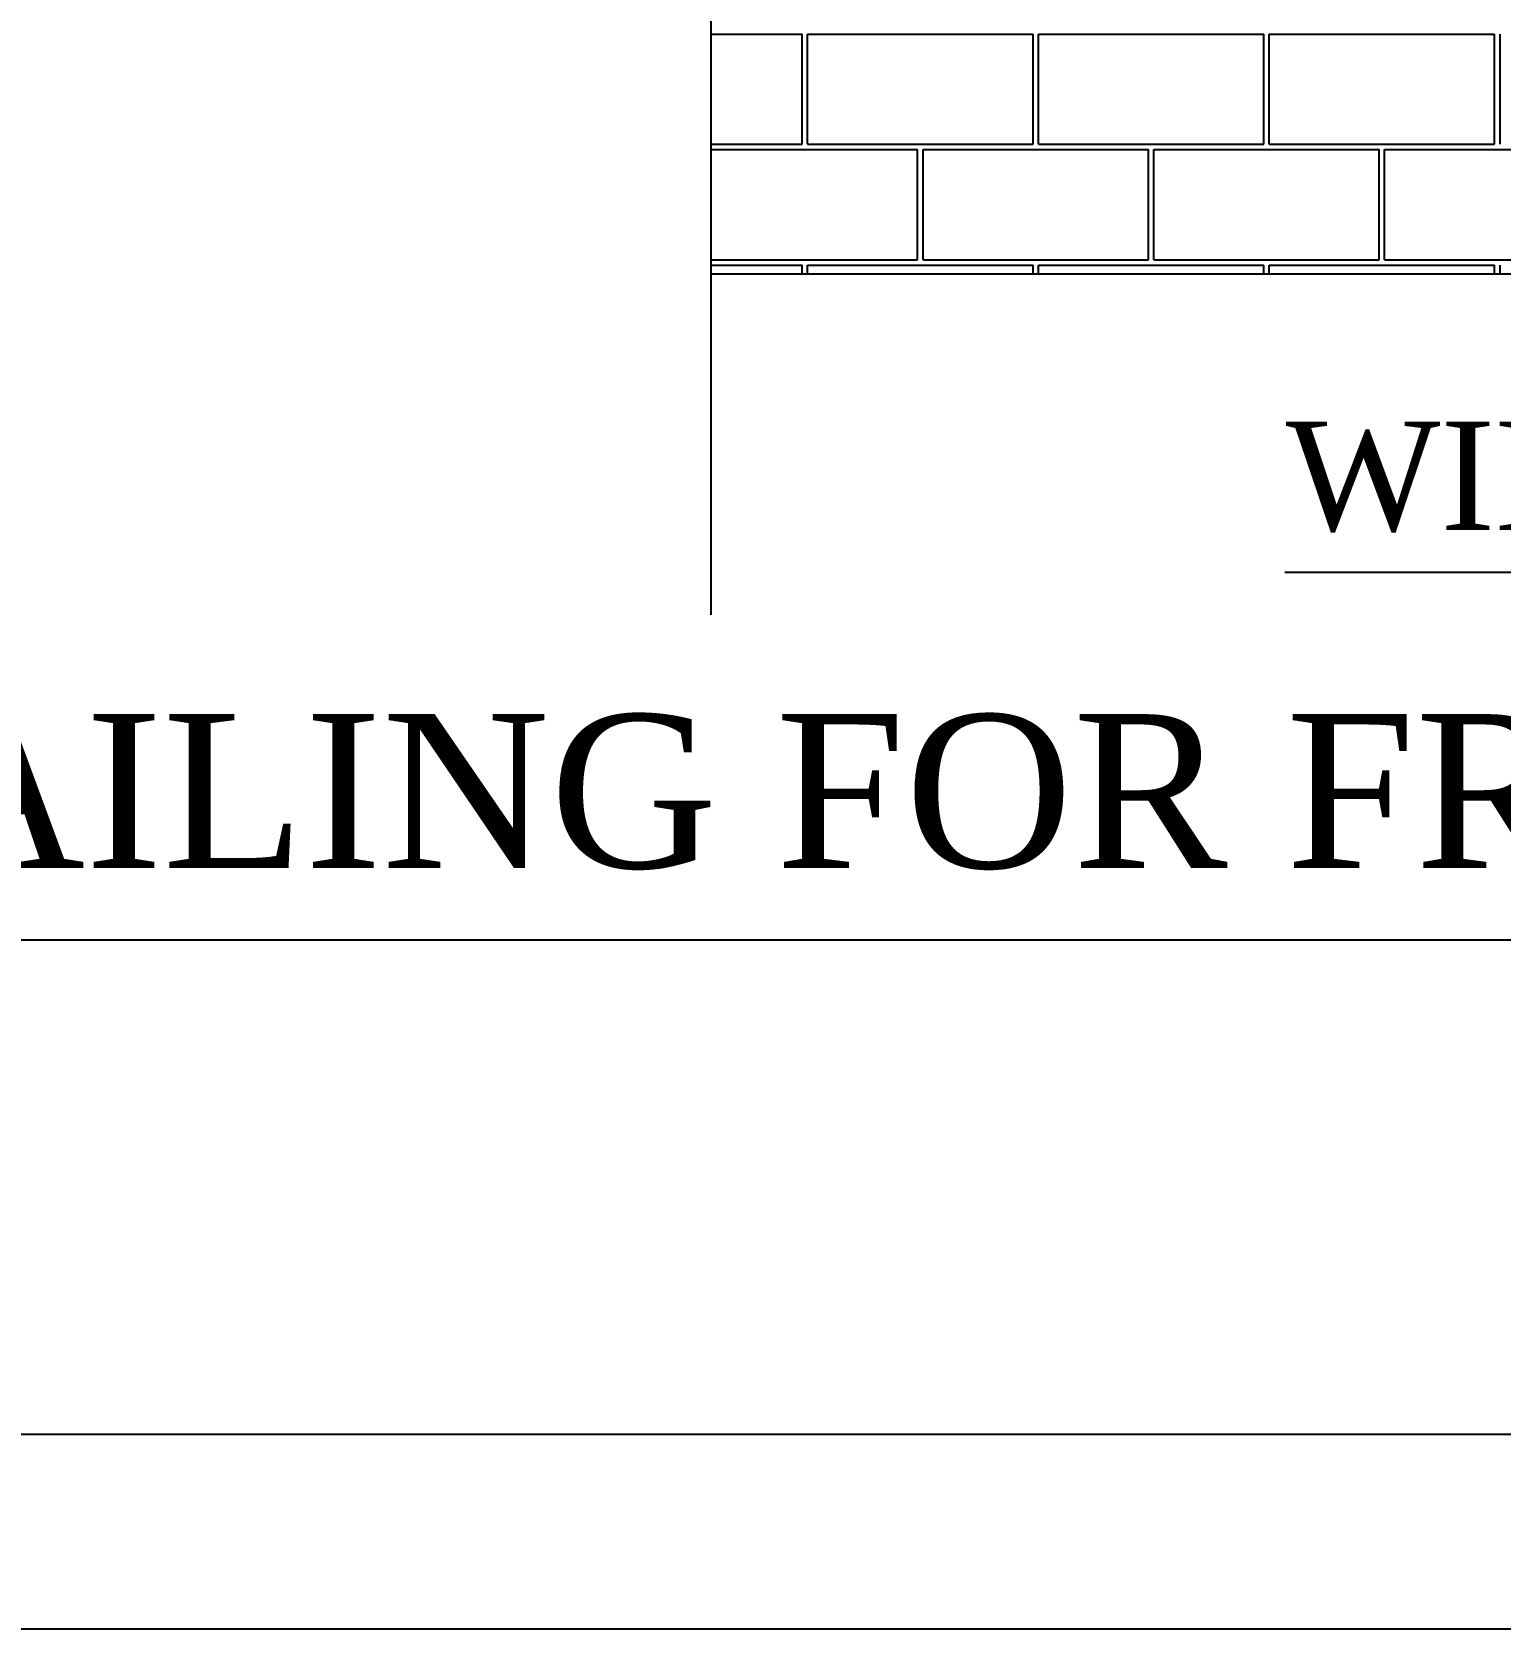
# Model space of a CAD drawing. Header units: metres. Extents: x 605 to 716, y 216 to 296.
# Drawn here: x 618.302 to 621.164, y 216.288 to 219.4 of the extents above; entities that cross this region are included whole.
import ezdxf

# ---------------------------------------------------------------- set-up
doc = ezdxf.new("R2010")
doc.units = ezdxf.units.M
doc.layers.add('1', color=1, linetype='Continuous')
doc.styles.add('TIMES', font='times.ttf', dxfattribs={"height": 9})

# ---------------------------------------------------------------- blocks, each defined once
blk = doc.blocks.new('A$C1A3C141D')
at = {"color": 0}
for p, q in [((61.17, -365.14), (61.17, -129.52)), ((308.09, -332.26), (61.17, -332.26)), ((116.52, -361.01), (254.58, -361.01)), ((-347.41, -396.49), (334.68, -396.49))]:
    blk.add_line(p, q, dxfattribs=at)
at = {"color": 4}
for p, q in [((61.17, -309.12), (69.94, -309.12)), ((69.94, -319.73), (69.94, -309.12)), ((70.46, -309.12), (92.21, -309.12)), ((70.46, -319.73), (70.46, -309.12)), ((92.21, -319.73), (92.21, -309.12)), ((92.73, -309.12), (114.48, -309.12)), ((92.73, -319.73), (92.73, -309.12)), ((114.48, -319.73), (114.48, -309.12)), ((115, -309.12), (136.75, -309.12)), ((115, -319.73), (115, -309.12)), ((136.75, -319.73), (136.75, -309.12)), ((137.28, -319.73), (137.28, -309.12)), ((61.17, -319.73), (69.94, -319.73)), ((61.17, -320.25), (81.07, -320.25)), ((70.46, -319.73), (92.21, -319.73)), ((81.07, -330.87), (81.07, -320.25)), ((81.6, -320.25), (103.35, -320.25)), ((81.6, -330.87), (81.6, -320.25)), ((92.73, -319.73), (114.48, -319.73)), ((103.35, -330.87), (103.35, -320.25)), ((103.87, -320.25), (125.62, -320.25)), ((103.87, -330.87), (103.87, -320.25)), ((115, -319.73), (136.75, -319.73)), ((125.62, -330.87), (125.62, -320.25)), ((126.14, -320.25), (147.89, -320.25)), ((126.14, -330.87), (126.14, -320.25)), ((61.17, -330.87), (81.07, -330.87)), ((81.6, -330.87), (103.35, -330.87)), ((103.87, -330.87), (125.62, -330.87)), ((126.14, -330.87), (147.89, -330.87)), ((61.17, -331.39), (69.94, -331.39)), ((69.94, -332.26), (69.94, -331.39)), ((70.46, -331.39), (92.21, -331.39)), ((70.46, -332.26), (70.46, -331.39)), ((92.21, -332.26), (92.21, -331.39)), ((92.73, -331.39), (114.48, -331.39)), ((92.73, -332.26), (92.73, -331.39)), ((114.48, -332.26), (114.48, -331.39)), ((115, -331.39), (136.75, -331.39)), ((115, -332.26), (115, -331.39)), ((136.75, -332.26), (136.75, -331.39)), ((137.28, -332.26), (137.28, -331.39))]:
    blk.add_line(p, q, dxfattribs=at)
blk.add_lwpolyline([(-662.18, 196.65), (346.84, 196.65), (346.84, -444.23), (-662.18, -444.23)], close=True)
at = {"color": 4, "style": 'TIMES'}
for s, height, p in [('WINDOW OPENING', 10.4689, (116.6, -356.96)), ('SEISMIC REINFORCEMENT DETAILING FOR FRAMED STRUCTURES', 14.8478, (-346.87, -389.56))]:
    blk.add_text(s, height=height, dxfattribs=at).set_placement(p)

msp = doc.modelspace()

# ---------------------------------------------------------------- linework, layer by layer
for points in [[(604.6372, 295.5803), (716.4658, 295.5803), (716.4658, 216.2875), (604.6372, 216.2875)], [(605.0161, 295.2013), (716.0868, 295.2013), (716.0868, 216.6665), (605.0161, 216.6665)]]:
    msp.add_lwpolyline(points, close=True)

# ---------------------------------------------------------------- block references
at = {"layer": '1', "color": 0, "xscale": 0.0201984694141399, "yscale": 0.0201984694141399, "zscale": 0.0201984694141399}
msp.add_blockref('A$C1A3C141D', (618.3911, 225.6392), dxfattribs=at)

doc.saveas('drawing.dxf')
